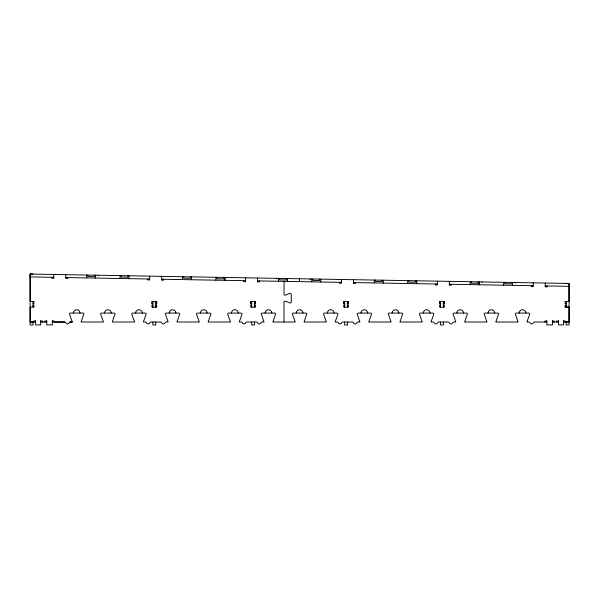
<?xml version="1.0" encoding="UTF-8"?>
<svg xmlns="http://www.w3.org/2000/svg" width="599" height="599" viewBox="0 0 599 599"><rect width="100%" height="100%" fill="white"/><g stroke="black" fill="none" stroke-linecap="round" stroke-linejoin="round"><path stroke-width="0.9" d="M42.626 322.022L42.626 321.064L40.71 321.064M554.345 322.022L554.345 321.064L552.428 321.064M284.076 281.358L284.023 294.214A0.958 0.958 0 0 0 285.259 295.135L290.021 293.375A0.958 0.958 0 0 1 291.256 294.296L291.256 302.046A0.958 0.958 0 0 1 290.021 302.967L285.259 301.207A0.958 0.958 0 0 0 284.023 302.128L284.023 322.022M161.7 276.588L160.959 276.334M51.866 277.307L51.851 278.265L53.768 278.295L53.835 274.462M65.815 274.671L65.748 278.505L67.665 278.542L67.687 277.584M86.66 277.914L86.675 275.038M87.806 275.053L87.783 276.491L94.492 276.611L94.522 275.173M95.6 278.071L95.615 275.188M98.348 275.78L98.356 275.241M120.002 278.498L120.055 275.615M121.193 275.637L121.163 277.075L127.879 277.195L127.901 275.757M128.987 278.655L128.995 275.772M147.758 278.977L147.736 279.935L149.653 279.973L149.72 276.139M161.708 276.349L161.64 280.182L163.557 280.212L163.572 279.254M182.553 279.583L182.56 276.708M183.698 276.731L183.676 278.168L190.385 278.288L190.407 276.843M191.455 279.74L191.545 276.865M215.932 280.167L215.947 277.292M217.078 277.315L217.055 278.752L223.764 278.864L223.794 277.427M224.835 280.325L224.887 277.449L224.872 280.325M243.643 280.654L243.628 281.612L245.545 281.642L245.612 277.809M257.592 278.018L257.533 281.852L259.449 281.889L259.464 280.931M276.701 278.894L276.708 278.355M278.445 281.26L278.453 278.385M279.583 278.4L279.561 279.838L286.27 279.958L286.3 278.52M287.34 281.418L287.393 278.542L287.385 281.418M299.463 281.627L299.515 278.752M310.08 279.478L310.095 278.932M311.824 281.844L311.832 278.969M312.97 278.984L312.94 280.422L319.656 280.542L319.679 279.104M320.764 282.002L320.772 279.119M339.536 282.324L339.521 283.29L341.437 283.32L341.497 279.486M353.485 279.696L353.417 283.529L355.334 283.559L355.357 282.601M374.293 282.93L374.338 280.055M375.476 280.077L375.453 281.515L382.162 281.635L382.184 280.197M383.233 283.087L383.285 280.212M407.709 283.514L407.724 280.639M408.855 280.661L408.832 282.099L415.541 282.211L415.571 280.774M416.612 283.671L416.664 280.796L416.649 283.671M435.421 284.001L435.406 284.959L437.322 284.997L437.39 281.156M449.377 281.365L449.31 285.206L451.227 285.236L451.242 284.278M470.178 284.607L470.267 281.732M471.368 281.747L471.338 283.192L478.054 283.305L478.077 281.867M479.118 284.765L479.17 281.889L479.163 284.765M481.903 282.473L481.91 281.934M503.602 285.191L503.654 282.316M504.747 282.331L504.725 283.769L511.434 283.889L511.456 282.451M512.542 285.349L512.549 282.466M515.282 283.057L515.29 282.518M531.313 285.678L531.298 286.636L533.215 286.666L533.282 282.833M545.262 283.042L545.202 286.876L547.119 286.914L547.134 285.955M569.02 301.626L569.028 283.454L30.002 274.05L29.95 276.925L53.783 277.337M72.097 322.022L72.224 322.015A0.958 0.958 0 0 0 72.18 321.745L69.477 314.026A0.958 0.958 0 0 1 70.442 313.067L82.902 313.067A0.958 0.958 0 0 1 83.86 314.026L81.165 321.745A0.958 0.958 0 0 0 81.12 322.015L103.372 322.022A0.958 0.958 0 0 0 103.328 321.753L100.625 314.033A0.958 0.958 0 0 1 101.59 313.075L114.05 313.075A0.958 0.958 0 0 1 115.008 314.033L112.312 321.753A0.958 0.958 0 0 0 112.268 322.022L134.52 322.022A0.958 0.958 0 0 0 134.476 321.753L131.78 314.033A0.958 0.958 0 0 1 132.738 313.075L145.198 313.075A0.958 0.958 0 0 1 146.163 314.033L143.46 321.753A0.958 0.958 0 0 0 143.416 322.022L145.445 322.022A0.958 0.958 0 0 1 146.343 322.666A1.917 1.917 0 0 0 149.96 322.666A0.958 0.958 0 0 1 150.866 322.022L160.667 322.022A0.958 0.958 0 0 1 161.565 322.666A1.917 1.917 0 0 0 165.182 322.666A0.958 0.958 0 0 1 166.088 322.022L168.109 322.022A0.958 0.958 0 0 0 168.072 321.753L165.369 314.033A0.958 0.958 0 0 1 166.327 313.075L178.794 313.075A0.958 0.958 0 0 1 179.752 314.033L177.049 321.753A0.958 0.958 0 0 0 177.012 322.022L199.257 322.022A0.958 0.958 0 0 0 199.22 321.753L196.517 314.033A0.958 0.958 0 0 1 197.475 313.075L209.942 313.075A0.958 0.958 0 0 1 210.9 314.033L208.197 321.753A0.958 0.958 0 0 0 208.16 322.022L230.405 322.022A0.958 0.958 0 0 0 230.368 321.753L227.665 314.033A0.958 0.958 0 0 1 228.623 313.075L241.09 313.075A0.958 0.958 0 0 1 242.048 314.033L239.345 321.753A0.958 0.958 0 0 0 239.308 322.022L241.33 322.022A0.958 0.958 0 0 1 242.236 322.666A1.917 1.917 0 0 0 245.852 322.666A0.958 0.958 0 0 1 246.758 322.022L256.552 322.022A0.958 0.958 0 0 1 257.458 322.666A1.917 1.917 0 0 0 261.074 322.666A0.958 0.958 0 0 1 261.98 322.022L264.002 322.022A0.958 0.958 0 0 0 263.957 321.753L261.261 314.033A0.958 0.958 0 0 1 262.22 313.075L274.686 313.075A0.958 0.958 0 0 1 275.645 314.033L272.942 321.753A0.958 0.958 0 0 0 272.904 322.022L295.15 322.022A0.958 0.958 0 0 0 295.112 321.753L292.409 314.033A0.958 0.958 0 0 1 293.368 313.075L305.834 313.075A0.958 0.958 0 0 1 306.793 314.033L304.09 321.753A0.958 0.958 0 0 0 304.052 322.022L326.298 322.022A0.958 0.958 0 0 0 326.26 321.753L323.557 314.033A0.958 0.958 0 0 1 324.516 313.075L336.982 313.075A0.958 0.958 0 0 1 337.941 314.033L335.238 321.753A0.958 0.958 0 0 0 335.2 322.022L337.222 322.022A0.958 0.958 0 0 1 338.128 322.666A1.917 1.917 0 0 0 341.744 322.666A0.958 0.958 0 0 1 342.643 322.022L352.444 322.022A0.958 0.958 0 0 1 353.35 322.666A1.917 1.917 0 0 0 356.967 322.666A0.958 0.958 0 0 1 357.865 322.022L359.887 322.022A0.958 0.958 0 0 0 359.849 321.753L357.146 314.033A0.958 0.958 0 0 1 358.105 313.075L370.571 313.075A0.958 0.958 0 0 1 371.53 314.033L368.834 321.753A0.958 0.958 0 0 0 368.789 322.022L391.042 322.022A0.958 0.958 0 0 0 390.997 321.753L388.294 314.033A0.958 0.958 0 0 1 389.26 313.075L401.719 313.075A0.958 0.958 0 0 1 402.678 314.033L399.982 321.753A0.958 0.958 0 0 0 399.937 322.022L422.19 322.022A0.958 0.958 0 0 0 422.145 321.753L419.442 314.033A0.958 0.958 0 0 1 420.408 313.075L432.867 313.075A0.958 0.958 0 0 1 433.826 314.033L431.13 321.753A0.958 0.958 0 0 0 431.085 322.022L433.114 322.022A0.958 0.958 0 0 1 434.013 322.666A1.917 1.917 0 0 0 437.629 322.666A0.958 0.958 0 0 1 438.535 322.022L448.337 322.022A0.958 0.958 0 0 1 449.235 322.666A1.917 1.917 0 0 0 452.851 322.666A0.958 0.958 0 0 1 453.757 322.022L455.779 322.022A0.958 0.958 0 0 0 455.742 321.753L453.039 314.033A0.958 0.958 0 0 1 453.997 313.075L466.464 313.075A0.958 0.958 0 0 1 467.422 314.033L464.719 321.753A0.958 0.958 0 0 0 464.682 322.022L486.927 322.022A0.958 0.958 0 0 0 486.89 321.753L484.187 314.033A0.958 0.958 0 0 1 485.145 313.075L497.612 313.075A0.958 0.958 0 0 1 498.57 314.033L495.867 321.753A0.958 0.958 0 0 0 495.83 322.022L518.075 322.022A0.958 0.958 0 0 0 518.038 321.753L515.335 314.033A0.958 0.958 0 0 1 516.293 313.075L528.76 313.075A0.958 0.958 0 0 1 529.718 314.033L527.015 321.753A0.958 0.958 0 0 0 526.978 322.022L528.999 322.022A0.958 0.958 0 0 1 529.905 322.666A1.917 1.917 0 0 0 533.522 322.666A0.958 0.958 0 0 1 534.428 322.022L546.835 322.022M70.195 322.022L72.224 322.015L70.195 322.015A0.958 0.958 0 0 0 69.297 322.659M33.005 274.028L30.13 274.028L30.13 324.972L33.005 324.972L33.005 322.097M566.175 283.544L569.05 283.544L569.05 324.905L566.175 324.905L566.175 322.022M569.05 301.424L565.194 301.499L565.186 303.543L566.145 303.543M565.186 301.626L566.145 301.626M151.929 301.978L152.887 301.978M155.762 301.978L156.721 301.978M250.696 301.978L251.655 301.978M254.53 301.978L255.488 301.978M343.706 301.978L344.665 301.978M347.547 301.978L348.506 301.978M439.599 301.978L440.557 301.978M443.432 301.978L444.391 301.978M32.997 303.416L33.971 303.416L33.971 301.499L30.13 301.499L30.1 276.925M151.929 303.416L152.887 303.416M155.762 303.416L156.721 303.416M250.696 303.416L251.655 303.416M254.53 303.416L255.488 303.416M343.706 303.416L344.665 303.416M347.547 303.416L348.506 303.416M439.599 303.416L440.557 303.416M443.432 303.416L444.391 303.416M565.194 303.416L566.152 303.416M155.126 303.895L156.721 303.895L156.721 301.499L151.929 301.499L151.929 303.895M253.894 303.895L255.488 303.895L255.488 301.499L250.696 301.499L250.696 303.895M346.903 303.895L348.506 303.895L348.506 301.499L343.706 301.499L343.706 303.895M442.796 303.895L444.391 303.895L444.391 301.499L439.599 301.499L439.599 303.895M32.997 305.176L33.971 305.176L33.963 307.092L30.13 307.092L30.152 322.022L35.581 322.022M152.887 305.176L151.929 305.176L151.929 307.092L156.721 307.092L156.721 305.176L155.762 305.176M251.655 305.176L250.696 305.176L250.696 307.092L255.488 307.092L255.488 305.176L254.53 305.176M344.665 305.176L343.706 305.176L343.706 307.092L348.506 307.092L348.506 305.176L347.547 305.176M440.557 305.176L439.599 305.176L439.599 307.092L444.391 307.092L444.391 305.176L443.432 305.176M566.152 305.176L565.194 305.176L565.186 307.22L566.145 307.22M565.186 305.303L566.145 305.303M569.05 307.017L566.175 307.017L566.175 301.424M565.194 307.092L569.035 307.092L569.05 322.022L563.614 322.022M35.581 321.064L33.664 321.064L33.664 322.022L30.152 322.022M46.767 321.064L44.85 321.064L44.85 322.022M52.36 321.064L54.284 321.064L54.284 322.022L64.774 322.015A0.958 0.958 0 0 1 65.68 322.666A1.917 1.917 0 0 0 69.297 322.666M546.835 321.064L544.918 321.064L544.918 322.022M558.485 321.064L556.568 321.064L556.568 322.022M563.614 321.064L565.531 321.064L565.531 322.022L569.05 322.022M40.71 322.022L46.767 322.022M52.36 322.022L64.774 322.022M552.428 322.022L558.485 322.022M65.77 277.547L149.675 279.014M161.655 279.224L245.56 280.684M257.548 280.894L341.452 282.361M353.432 282.571L437.337 284.031M449.325 284.24L533.23 285.708M545.21 285.918L568.998 286.329M563.614 320.585L563.614 324.905L558.485 324.905L558.485 320.585M552.428 320.585L552.428 324.905L546.835 324.905L546.835 320.585M443.432 301.499L443.432 307.624M443.432 322.097L443.432 324.972L440.557 324.972L440.557 322.097M440.557 301.499L440.557 307.624M347.547 301.499L347.547 307.624M347.547 322.097L347.547 324.972L344.665 324.972L344.665 322.097M344.665 301.499L344.665 307.624M254.53 301.499L254.53 307.624M254.53 322.097L254.53 324.972L251.655 324.972L251.655 322.097M251.655 301.499L251.655 307.624M155.762 301.499L155.762 307.624M155.762 322.097L155.762 324.972L152.887 324.972L152.887 322.097M152.887 301.499L152.887 307.624M52.36 320.585L52.36 324.905L46.767 324.905L46.767 320.585M40.71 320.585L40.71 324.905L35.581 324.905L35.581 320.585M33.005 301.499L33.005 307.092M296.243 313.075A3.354 3.354 0 0 1 299.597 309.72A3.354 3.354 0 0 1 302.959 313.075M327.391 313.075A3.354 3.354 0 0 1 330.745 309.72A3.354 3.354 0 0 1 334.107 313.075M360.987 313.075A3.354 3.354 0 0 1 364.342 309.72A3.354 3.354 0 0 1 367.696 313.075M392.135 313.075A3.354 3.354 0 0 1 395.49 309.72A3.354 3.354 0 0 1 398.844 313.075M423.283 313.075A3.354 3.354 0 0 1 426.638 309.72A3.354 3.354 0 0 1 429.992 313.075M456.872 313.075A3.354 3.354 0 0 1 460.234 309.72A3.354 3.354 0 0 1 463.589 313.075M488.02 313.075A3.354 3.354 0 0 1 491.382 309.72A3.354 3.354 0 0 1 494.737 313.075M519.168 313.075A3.354 3.354 0 0 1 522.53 309.72A3.354 3.354 0 0 1 525.885 313.075M73.318 313.067A3.354 3.354 0 0 1 76.672 309.72A3.354 3.354 0 0 1 80.026 313.067M104.466 313.075A3.354 3.354 0 0 1 107.82 309.72A3.354 3.354 0 0 1 111.174 313.075M135.614 313.075A3.354 3.354 0 0 1 138.968 309.72A3.354 3.354 0 0 1 142.322 313.075M169.203 313.075A3.354 3.354 0 0 1 172.564 309.72A3.354 3.354 0 0 1 175.919 313.075M200.351 313.075A3.354 3.354 0 0 1 203.712 309.72A3.354 3.354 0 0 1 207.067 313.075M231.499 313.075A3.354 3.354 0 0 1 234.86 309.72A3.354 3.354 0 0 1 238.215 313.075M265.095 313.075A3.354 3.354 0 0 1 268.449 309.72A3.354 3.354 0 0 1 271.811 313.075"/></g></svg>
